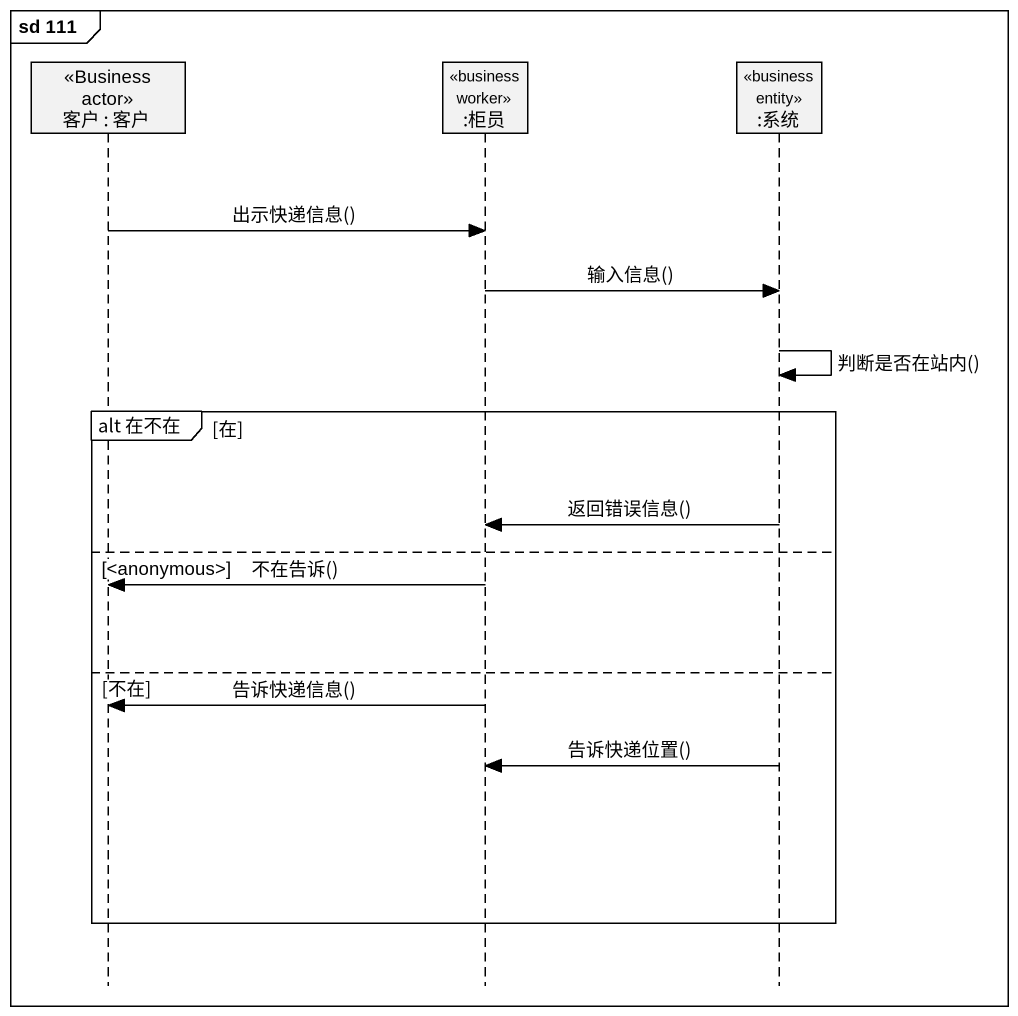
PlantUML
@startuml
mainframe sd 111
hide footbox
participant "客户 : 客户" as 客户 <<Business actor>>
participant ":柜员" as 柜员 <<business worker>>
participant ":系统" as 系统 <<business entity>>

客户 -> 柜员 : 出示快递信息()
柜员 -> 系统 : 输入信息()
系统 -> 系统 : 判断是否在站内()
group alt 在不在 [在]
  系统 -> 柜员 : 返回错误信息()
else <anonymous>
  柜员 -> 客户 : 不在告诉()
else 不在
  柜员 -> 客户 : 告诉快递信息()
  系统 -> 柜员 : 告诉快递位置()
end
@enduml
